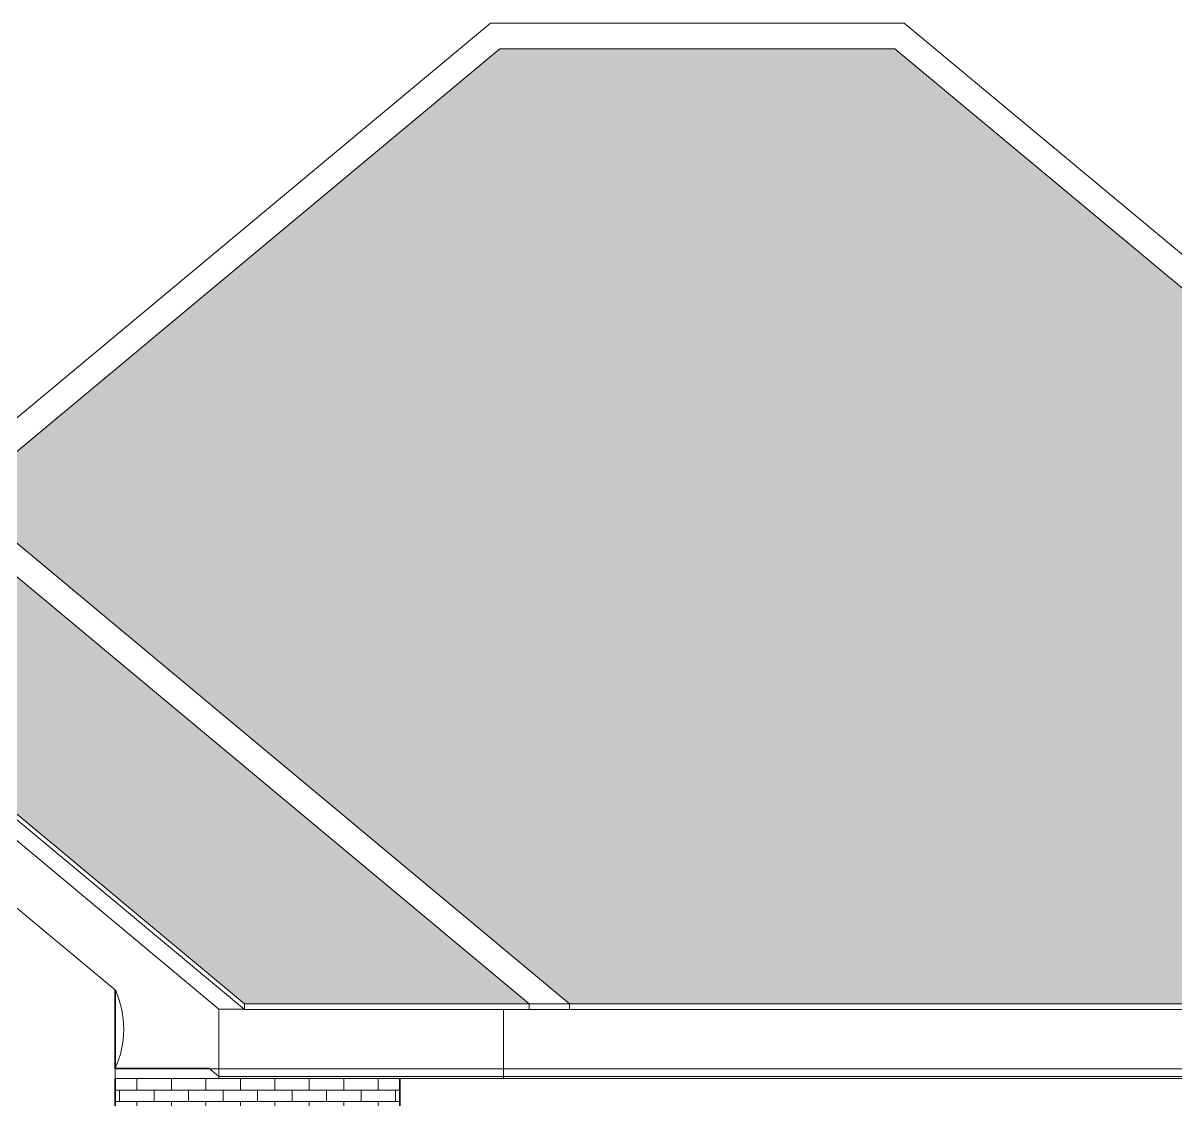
# Model space of a CAD drawing. Header units: inches. Extents: x 8351 to 42256, y 21052 to 33437.
# Drawn here: x 25255.2 to 25522.6, y 24401.3 to 24651 of the extents above; entities that cross this region are included whole.
import ezdxf

# ---------------------------------------------------------------- set-up
doc = ezdxf.new("R2010")
doc.units = ezdxf.units.IN
doc.header["$MEASUREMENT"] = 0
for name, color, linetype, lineweight in [('A-CLNG', 13, 'Continuous', 13), ('A-ROOF', 7, 'Continuous', 9), ('A-WALL', 7, 'Continuous', 35), ('A-WALL-PATT', 111, 'Continuous', 13), ('I-WALL', 2, 'Continuous', 13)]:
    doc.layers.add(name, color=color, linetype=linetype, lineweight=lineweight)

msp = doc.modelspace()

# ---------------------------------------------------------------- hatches: boundary and pattern name
at = {"transparency": 33554544}
h = msp.add_hatch(dxfattribs=at)
h.set_pattern_fill('AR-RSHKE', color=8, style=0)
h.set_pattern_definition([(0, (-7191.439, 20651.825), (25.5, 12), [6, -5, 7, -3, 9, -4]), (0, (-7185.439, 20652.325), (25.5, 12), [5, -19, 4, -6]), (0, (-7173.439, 20651.075), (25.5, 12), [3, -31]), (90, (-7191.439, 20651.825), (-8.5, 12), [11.5, -36.5]), (90, (-7185.439, 20651.825), (-8.5, 12), [11.25, -36.75]), (90, (-7180.439, 20651.825), (-8.5, 12), [10.5, -37.5]), (90, (-7173.439, 20651.075), (-8.5, 12), [11.5, -36.5]), (90, (-7170.439, 20651.075), (-8.5, 12), [11.5, -36.5]), (90, (-7161.439, 20651.825), (-8.5, 12), [11, -37])])
h.paths.add_polyline_path([(25457.46, 24645.02), (25365.81, 24645.02), (25241.01, 24541.02), (25382.01, 24423.52), (25723.26, 24423.52)])
h.paths.add_polyline_path([(25236.32, 24537.11), (25209.59, 24514.84), (25197.05, 24514.84), (25306.64, 24423.52), (25372.64, 24423.52)])
h.paths.add_polyline_path([(25319.31, 24104.66), (25286.68, 24104.66), (25047.88, 23905.66), (25080.51, 23905.66)])
h.paths.add_polyline_path([(25353.51, 24125.35), (25089.88, 23905.66), (25434.51, 23905.66), (25546.83, 23999.26), (25525.34, 24017.16), (25483.34, 24017.16)])
h.paths.add_polyline_path([(25746.51, 24012.16), (25571.68, 24012.16), (25443.88, 23905.66), (25746.51, 23905.66)])
at = {"layer": 'A-WALL-PATT', "lineweight": 9}
h = msp.add_hatch(dxfattribs=at)
h.set_pattern_fill('FP_1', color=256, style=0, pattern_type=2)
h.set_pattern_definition([(0, (25273.6373, 24286.217), (0, 2.667), []), (90, (25273.6373, 24286.217), (-4, 2.667), [2.667, -2.667])])
h.paths.add_polyline_path([(25306.48, 24286.22), (25342.64, 24286.22), (25342.64, 24406.22), (25276.64, 24406.22), (25276.64, 24286.22)], flags=0)
h.paths.add_polyline_path([(25306.64, 24370.22), (25306.02, 24370.31), (25305.53, 24370.48), (25305.36, 24370.59), (25304.88, 24370.96), (25304.6, 24371.28), (25304.36, 24371.63), (25301.56, 24371.63), (25303.75, 24374.31), (25304.14, 24374.31), (25304.16, 24376.44), (25304.31, 24377.15), (25304.59, 24377.72), (25305.09, 24378.23), (25305.51, 24378.51), (25306.18, 24378.74), (25306.34, 24378.8), (25306.31, 24378.8), (25306.31, 24379.78), (25306.39, 24379.78), (25306.44, 24384.49), (25306.45, 24384.51), (25306.48, 24384.63), (25306.64, 24384.66), (25306.84, 24384.55), (25306.89, 24384.25), (25306.89, 24379.78), (25306.96, 24379.78), (25306.96, 24378.8), (25306.89, 24378.77), (25306.89, 24378.74), (25307.68, 24378.55), (25308.13, 24378.27), (25308.43, 24378.01), (25308.67, 24377.74), (25308.91, 24377.32), (25309.08, 24376.76), (25309.14, 24376.29), (25309.14, 24374.31), (25309.55, 24374.27), (25311.71, 24371.63), (25308.87, 24371.6), (25308.61, 24371.2), (25308.13, 24370.73), (25307.89, 24370.56), (25307.48, 24370.39), (25307.08, 24370.3), (25306.9, 24370.26), (25306.81, 24370.25)], flags=0)

# ---------------------------------------------------------------- linework, layer by layer
at = {"layer": 'A-CLNG'}
for p, q in [((25276.64, 24408.47), (25726.64, 24408.47)), ((25276.64, 24406.22), (25276.64, 24408.47)), ((25300.64, 24408.47), (25300.64, 24406.22)), ((25366.64, 24406.22), (25366.64, 24408.47)), ((25726.64, 24406.22), (25276.64, 24406.22))]:
    msp.add_line(p, q, dxfattribs=at)
at = {"layer": 'A-ROOF'}
for p, q in [((25363.64, 24651.02), (25207.64, 24521.02)), ((25459.64, 24651.02), (25363.64, 24651.02)), ((25732.64, 24423.52), (25459.64, 24651.02)), ((25365.81, 24645.02), (25241.01, 24541.02)), ((25457.46, 24645.02), (25365.81, 24645.02)), ((25723.26, 24423.52), (25457.46, 24645.02)), ((25382.01, 24423.52), (25236.32, 24544.92)), ((25372.64, 24423.52), (25236.32, 24537.11)), ((25171.64, 24536.02), (25306.64, 24423.52)), ((25306.64, 24422.22), (25171.64, 24534.72)), ((25171.64, 24529.84), (25300.64, 24422.34)), ((25276.74, 24426.63), (25171.64, 24514.22)), ((25300.64, 24422.34), (25306.48, 24422.34)), ((25300.64, 24422.34), (25300.64, 24408.47)), ((25306.64, 24423.52), (25732.64, 24423.52)), ((25306.64, 24423.52), (25306.64, 24422.22)), ((25732.64, 24422.22), (25306.64, 24422.22)), ((25366.64, 24408.47), (25366.64, 24422.22)), ((25372.64, 24422.22), (25372.64, 24423.52)), ((25382.01, 24422.22), (25382.01, 24423.52)), ((25300.64, 24406.72), (25298.36, 24408.62)), ((25726.64, 24406.72), (25300.64, 24406.72))]:
    msp.add_line(p, q, dxfattribs=at)
at = {"layer": 'A-WALL'}
for p, q in [((25276.64, 24408.47), (25276.64, 24426.72)), ((25276.64, 24286.22), (25276.64, 24406.22)), ((25342.64, 24286.22), (25342.64, 24406.22))]:
    msp.add_line(p, q, dxfattribs=at)
at = {"layer": 'I-WALL'}
msp.add_line((25276.64, 24408.62), (25298.36, 24408.62), dxfattribs=at)
msp.add_arc((25256.32, 24417.74), 22.27, 335.816, 23.5118, dxfattribs=at)

doc.saveas('drawing.dxf')
